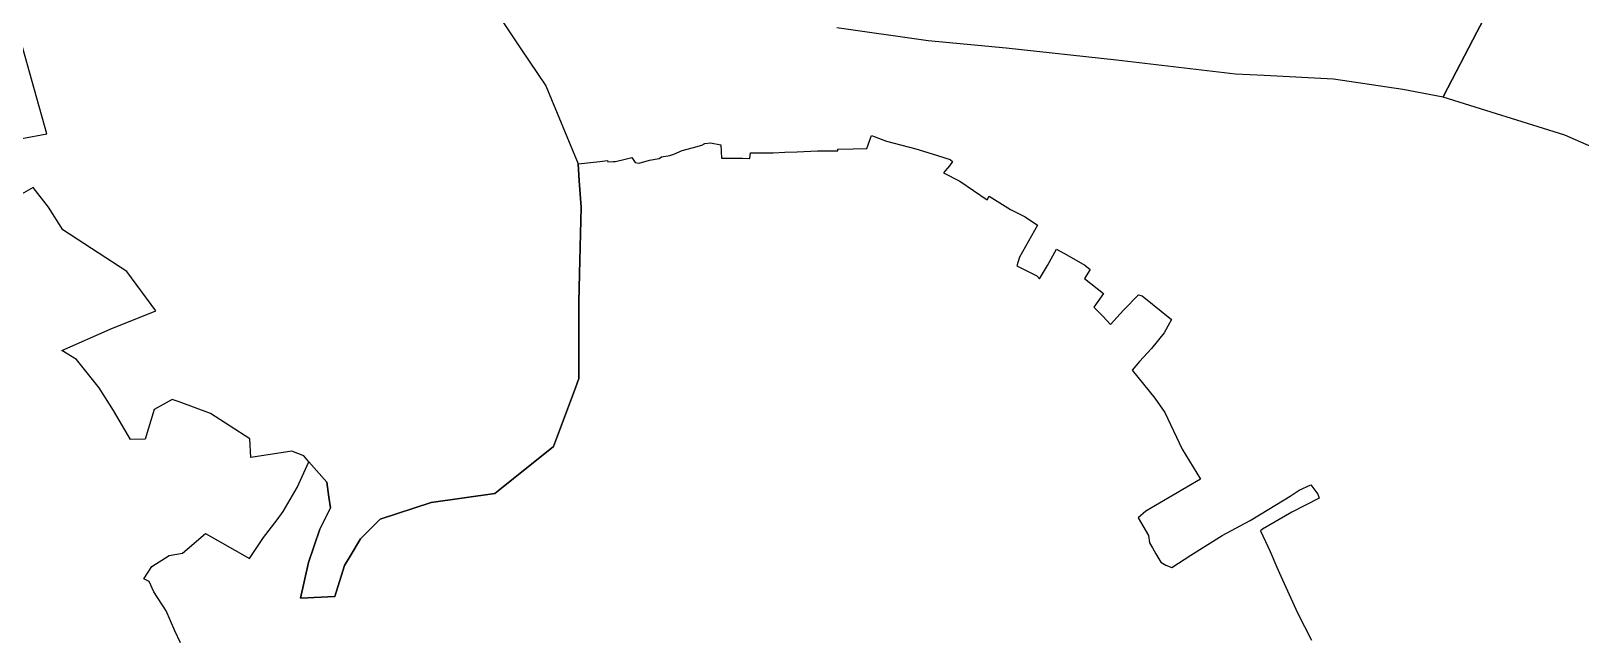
# Model space of a CAD drawing. Header units: inches. Extents: x 280195 to 293923, y 9098893 to 9120289.
# Drawn here: x 287202 to 288796, y 9112306 to 9112932 of the extents above; entities that cross this region are included whole.
import ezdxf

# ---------------------------------------------------------------- set-up
doc = ezdxf.new("R2010")
doc.units = ezdxf.units.IN
doc.header["$MEASUREMENT"] = 0
doc.layers.add('CIS', color=7, linetype='Continuous')

msp = doc.modelspace()

# ---------------------------------------------------------------- linework, layer by layer
at = {"layer": 'CIS'}
for points in [[(287684.816, 9112945.868), (287706.1824, 9112913.9995), (287731.6474, 9112876.0178), (287764.9849, 9112795.8489), (287766.2312, 9112778.4008), (287768.1599, 9112751.3988), (287766.49, 9112682.9332), (287765.7787, 9112653.7674), (287765.7787, 9112623.2511), (287765.7787, 9112575.186), (287762.2541, 9112565.7871), (287739.5849, 9112505.3358), (287686.3199, 9112462.5837), (287679.2598, 9112456.9169), (287613.7702, 9112447.884), (287561.3876, 9112430.657), (287541.147, 9112410.4164), (287530.5443, 9112392.5727), (287524.8751, 9112383.032), (287514.9533, 9112351.2819), (287479.6312, 9112349.2975), (287487.5687, 9112386.207), (287499.475, 9112420.3383), (287510.1907, 9112442.1664), (287508.686, 9112453.3683), (287506.6188, 9112468.7571), (287488.1996, 9112489.6323), (287488.1512, 9112489.687), (287482.8062, 9112495.7447), (287470.5031, 9112500.5072), (287428.4343, 9112494.1572), (287427.2436, 9112513.2072), (287386.7623, 9112539.401), (287354.629, 9112551.063), (287347.5115, 9112553.6462), (287328.8184, 9112543.3697), (287319.6903, 9112512.8103), (287304.6681, 9112512.4727), (287287.2689, 9112542.4634), (287272.4522, 9112565.7467), (287249.1688, 9112594.851), (287233.9555, 9112604.0497), (287283.5745, 9112625.7876), (287330.6705, 9112644.8377), (287300.9314, 9112685.0544), (287235.0499, 9112727.917), (287220.3655, 9112751.4121), (287204.4905, 9112771.6527), (287192.452, 9112764.6413)], [(288695.4222, 9112942.9459), (288689.2044, 9112931.1025), (288655.4438, 9112866.1314), (288654.6076, 9112864.5222), (288613.1381, 9112872.204), (288541.7006, 9112882.7873), (288470.6272, 9112886.528), (288441.1587, 9112888.079), (288318.7887, 9112902.3004), (288205.3483, 9112914.8681), (288124.981, 9112922.4749), (288031.0537, 9112935.7041)], [(288924.9158, 9112761.8031), (288779.6592, 9112825.3032), (288654.6076, 9112864.5222), (288655.4438, 9112866.1314), (288689.2044, 9112931.1025), (288695.4222, 9112942.9459)], [(287166.7636, 9112817.0547), (287218.651, 9112826.8839), (287205.9585, 9112871.9726), (287191.5189, 9112923.2674)], [(287356.1872, 9112303.3814), (287350.1391, 9112315.9922), (287341.4608, 9112336.5239), (287328.7608, 9112355.9973), (287323.8924, 9112366.5807), (287318.4997, 9112369.1413), (287326.4372, 9112381.8413), (287344.3977, 9112393.2772), (287357.9576, 9112395.5923), (287381.7701, 9112415.7668), (287427.0583, 9112390.2007), (287441.3458, 9112411.6849), (287455.3159, 9112429.8883), (287461.6659, 9112438.4608), (287475.9088, 9112463.2867), (287488.1512, 9112489.687), (287488.1996, 9112489.6323), (287506.6188, 9112468.7571), (287508.686, 9112453.3683), (287510.1907, 9112442.1664), (287499.475, 9112420.3383), (287487.5687, 9112386.207), (287479.6312, 9112349.2975), (287514.9533, 9112351.2819), (287524.8751, 9112383.032), (287530.5443, 9112392.5727), (287541.147, 9112410.4164), (287561.3876, 9112430.657), (287613.7702, 9112447.884), (287679.2598, 9112456.9169), (287686.3199, 9112462.5837), (287739.5849, 9112505.3358), (287762.2541, 9112565.7871), (287765.7787, 9112575.186), (287765.7787, 9112623.2511), (287765.7787, 9112653.7674), (287766.49, 9112682.9332), (287768.1599, 9112751.3988), (287766.2312, 9112778.4008), (287764.9849, 9112795.8489), (287787.3817, 9112798.4477), (287795.1124, 9112799.2317), (287795.6378, 9112797.8013), (287801.1412, 9112798.4362), (287803.3637, 9112798.1188), (287813.5075, 9112800.6583), (287820.1912, 9112802.2463), (287823.6837, 9112797.1663), (287827.7054, 9112796.4256), (287838.2482, 9112799.4911), (287848.4488, 9112801.2938), (287850.6209, 9112803.192), (287859.3496, 9112804.5747), (287863.583, 9112805.7388), (287872.1666, 9112809.4397), (287883.5142, 9112812.5252), (287892.3636, 9112814.9313), (287895.2273, 9112816.7455), (287901.0481, 9112817.3805), (287911.8322, 9112815.4801), (287912.3722, 9112801.823), (287934.0681, 9112801.7171), (287941.5823, 9112801.2938), (287942.3231, 9112807.3263), (287965.7124, 9112807.3263), (287977.4599, 9112807.7497), (287990.3716, 9112808.173), (288011.2208, 9112809.3372), (288032.07, 9112809.2313), (288032.0849, 9112811.1208), (288047.957, 9112811.3952), (288061.9496, 9112811.7372), (288066.5717, 9112825.0005), (288082.2351, 9112819.1797), (288112.186, 9112811.2157), (288112.186, 9112811.2157), (288128.9871, 9112806.3209), (288147.7725, 9112800.3678), (288149.8892, 9112798.1188), (288146.8465, 9112793.7532), (288142.6131, 9112788.7261), (288140.6287, 9112786.4771), (288157.5783, 9112777.9069), (288185.7402, 9112758.828), (288187.857, 9112762.5323), (288209.6851, 9112749.0385), (288224.7664, 9112741.3656), (288237.5987, 9112732.7666), (288218.8133, 9112699.8673), (288216.1013, 9112691.1095), (288236.8447, 9112680.7378), (288239.5963, 9112677.7745), (288247.8514, 9112691.5329), (288256.9795, 9112708.2193), (288267.5629, 9112702.2661), (288286.216, 9112691.8151), (288291.6715, 9112687.332), (288285.6389, 9112677.9657), (288305.1652, 9112662.567), (288295.3227, 9112648.4383), (288304.6889, 9112639.3895), (288312.6264, 9112630.8169), (288325.9615, 9112645.5807), (288341.2015, 9112661.1382), (288345.1909, 9112660.0535), (288375.1287, 9112635.7672), (288367.607, 9112622.1121), (288354.6424, 9112605.9725), (288342.2069, 9112592.7433), (288334.7986, 9112583.7475), (288358.082, 9112554.9078), (288368.4007, 9112540.3557), (288386.3924, 9112502.4673), (288404.9662, 9112471.8285), (288348.7316, 9112438.8137), (288341.1115, 9112432.0404), (288351.4832, 9112413.837), (288352.5416, 9112406.4287), (288355.7345, 9112401.0407), (288359.3149, 9112394.9986), (288364.1833, 9112386.5319), (288369.2633, 9112383.3569), (288375.6133, 9112380.8169), (288395.2983, 9112393.7286), (288427.2601, 9112413.837), (288456.0468, 9112429.2887), (288475.3085, 9112440.9304), (288497.3219, 9112454.2654), (288506.6352, 9112460.4038), (288518.7002, 9112465.9071), (288525.8969, 9112456.1704), (288527.1668, 9112452.3604), (288499.0153, 9112437.9671), (288468.9585, 9112420.187), (288466.8418, 9112418.4938), (288476.5785, 9112397.3269), (288483.6665, 9112381.4123), (288487.7968, 9112372.1386), (288504.9419, 9112334.4618), (288519.1236, 9112306.0985)]]:
    msp.add_lwpolyline(points, dxfattribs=at)

doc.saveas('drawing.dxf')
